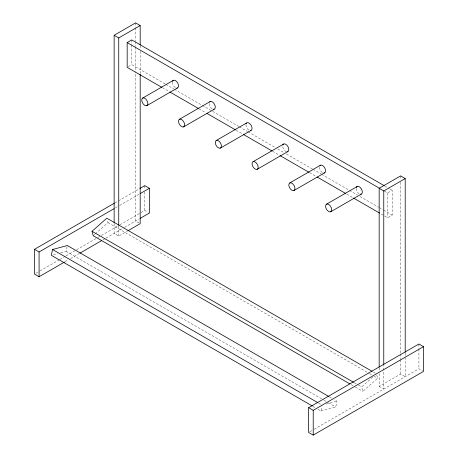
<?xml version="1.0" encoding="UTF-8"?>
<svg xmlns="http://www.w3.org/2000/svg" width="458" height="458" viewBox="0 0 458 458"><rect width="100%" height="100%" fill="white"/><g stroke="black" fill="none" stroke-linecap="round" stroke-linejoin="round"><path stroke-width="0.34" stroke-dasharray="2.29 1.72" d="M60.754 252.793L66.135 251.35L67.326 245.534M317.863 409.189L320.955 410.975L321.882 406.452M320.955 410.975L335.754 407.013L336.939 401.197L334.466 399.771M93.22 235.727L94.806 234.324M95.333 233.855L108.019 222.605L107.338 220.069M376.785 375.096L377.638 378.268L362.839 391.39L361.648 386.953L372.749 377.111M128.314 66.679L131.761 64.692L165.166 83.974M115.038 202.814L139.209 188.862M115.302 207.972L119.017 205.825M119.635 205.465L138.848 194.375M35.724 273.369L39.445 271.222M40.064 270.867L59.271 259.778M59.889 259.417L65.471 256.199M66.089 255.839L76.005 250.114M76.623 249.759L97.073 237.954M97.691 237.593L100.789 235.807M101.407 235.446L119.378 225.073M119.996 224.718L140.446 212.907M141.064 212.552L144.785 210.405L148.232 212.398M65.105 261.713L68.208 259.926M70.687 258.495L79.36 253.486M102.907 239.889L105.386 238.458M106.004 238.103L123.975 227.729M124.565 227.386L138.848 219.142M114.145 223.389L114.145 233.403L118.742 236.053L127.318 231.101M384.502 191.152L387.594 192.938L392.191 190.282L392.191 215.048L387.594 217.699L380.169 213.417M379.167 373.533L379.167 386.409L400.613 374.026L405.21 376.682L405.21 358.087M309.86 431.734L313.575 429.587M314.199 429.226L418.921 368.764L422.368 370.757M53.357 254.774L57.393 253.692M326.182 404.082L336.939 401.197M384.766 185.994L389.094 188.496M389.712 188.856L392.191 190.282M165.785 84.335L173.828 88.978M174.446 89.333L238.778 126.477M239.397 126.832L247.44 131.475M248.059 131.835L275.275 147.55M277.748 148.976L283.937 152.548M286.41 153.974L312.39 168.973M313.009 169.334L321.052 173.977M321.671 174.332L348.887 190.047M349.506 190.402L357.549 195.045M360.022 196.476L378.577 207.188M379.201 207.548L382.911 209.69M383.529 210.045L392.191 215.048M162.424 87.701L169.231 91.629M198.921 108.775L205.728 112.702M236.036 130.204L242.843 134.131M272.533 151.272L279.34 155.199M309.648 172.7L315.837 176.273M346.769 194.129L352.952 197.701M139.037 223.006L135.591 221.019L135.591 71.534M373.356 372.045L376.447 373.831M108.019 222.605L368.976 373.27M369.595 373.625L373.304 375.772M373.923 376.127L377.638 378.268M379.167 386.409L383.764 389.065L383.764 365.461M354.229 382.665L357.938 384.812M358.557 385.167L361.648 386.953M351.091 384.606L354.801 386.747M355.419 387.107L362.839 391.39M329.52 396.914L331.993 398.34M66.135 251.35L323.382 399.868M324.001 400.229L327.71 402.37M328.329 402.725L335.754 407.013M318.436 403.023L322.146 405.164M312.917 406.332L315.39 407.763M418.921 344.004L418.921 348.246M418.921 348.956L418.921 368.764M405.21 353.078L405.21 357.372M400.613 175.906L400.613 179.484M400.613 182.347L400.613 353.284M400.613 354L400.613 359.009M400.613 359.725L400.613 374.026M387.594 192.938L387.594 217.699M379.167 367.814L379.167 370.677M144.785 185.639L144.785 189.177M144.785 192.011L144.785 210.405M140.188 45.582L140.188 48.439M140.188 51.302L140.188 73.475M135.591 22.9L135.591 27.194M135.591 27.909L135.591 40.779M135.591 41.495L135.591 46.504M135.591 47.22L135.591 70.818M131.761 39.926L131.761 44.174M131.761 44.878L131.761 64.692M118.742 226.04L118.742 236.053M359.146 193.723A4.334 2.502 60 0 1 356.227 188.341M322.38 172.5A4.334 2.502 60 0 1 319.461 167.118M286.41 151.655A4.334 2.502 60 0 1 282.695 145.89M248.849 130.043A4.334 2.502 60 0 1 245.929 124.662M212.083 108.821A4.334 2.502 60 0 1 209.163 103.439M175.317 87.593A4.334 2.502 60 0 1 172.397 82.211"/><path stroke-width="0.69" d="M328.901 396.559L67.326 245.534L52.527 249.501L51.336 255.312L312.299 405.977M349.855 383.896L93.22 235.727L92.029 231.29L106.829 218.168L372.119 371.329M114.145 222.674L114.145 35.283L135.591 22.9L140.188 25.551L140.188 44.867M114.145 35.283L118.742 37.934L140.188 25.551M161.806 87.346L127.169 67.343L127.169 42.583L131.761 39.926L384.147 185.639M142.753 98.023L173.387 80.333M146.881 105.632A4.334 2.502 60 0 0 145.741 98.991A4.334 2.502 60 0 0 141.825 100.857A4.334 2.502 60 0 0 146.881 105.632L177.521 87.942M179.519 119.246L210.153 101.562M183.647 126.86A4.334 2.502 60 0 0 182.507 120.214A4.334 2.502 60 0 0 178.591 122.086A4.334 2.502 60 0 0 183.647 126.86L214.287 109.17M216.285 140.474L246.919 122.784A4.334 2.502 60 0 1 251.499 126.019A4.334 2.502 60 0 1 250.4 130.547M64.486 262.073L39.079 276.741L34.487 274.084L34.487 249.318L114.42 203.169M139.827 188.501L144.785 185.639L149.382 188.295L149.382 213.056L140.085 218.426M34.487 249.318L39.079 251.974L114.059 208.688M140.085 193.66L149.382 188.295M220.412 148.083A4.334 2.502 60 0 0 219.273 141.442A4.334 2.502 60 0 0 215.357 143.314A4.334 2.502 60 0 0 220.412 148.083L251.053 130.398M79.978 253.125L101.665 240.605M127.931 230.746L140.188 223.67L140.188 74.19M253.051 161.703L283.685 144.012M257.178 169.311A4.334 2.502 60 0 0 256.039 162.67A4.334 2.502 60 0 0 252.123 164.536A4.334 2.502 60 0 0 257.178 169.311L287.819 151.621M289.817 182.925L320.457 165.241M293.944 190.539A4.334 2.502 60 0 0 292.811 183.898A4.334 2.502 60 0 0 288.889 185.765A4.334 2.502 60 0 0 293.944 190.539L324.585 172.849M326.583 204.154L357.223 186.463M330.71 211.768A4.334 2.502 60 0 0 329.577 205.121A4.334 2.502 60 0 0 325.655 206.993A4.334 2.502 60 0 0 330.71 211.768L361.351 194.078M379.167 367.098L379.167 188.29L400.613 175.906L405.21 178.563L405.21 352.362M379.167 188.29L383.764 190.946L405.21 178.563M308.618 407.683L418.921 344.004L423.513 346.654L423.513 371.421L313.215 435.1L308.618 432.449L308.618 407.683L313.215 410.334L423.513 346.654M127.169 42.583L379.55 188.295M169.849 91.989L198.303 108.414M206.964 113.418L235.418 129.843M243.461 134.486L271.915 150.917M279.958 155.56L309.03 172.345M317.073 176.988L345.527 193.413M353.57 198.056L379.55 213.056M92.029 231.29L353.61 382.31M52.527 249.501L317.818 402.662M383.764 190.946L383.764 364.745M313.215 410.334L313.215 435.1M118.742 37.934L118.742 225.325M39.079 251.974L39.079 276.741M356.364 187.517A4.334 2.502 60 0 1 361.259 188.707A4.334 2.502 60 0 1 360.698 194.226M319.942 165.647A4.334 2.502 60 0 1 324.785 167.966A4.334 2.502 60 0 1 323.932 172.998M282.832 145.06A4.334 2.502 60 0 1 287.727 146.251A4.334 2.502 60 0 1 287.166 151.775M246.066 123.837A4.334 2.502 60 0 1 246.404 123.196M209.638 101.968A4.334 2.502 60 0 1 214.487 104.287A4.334 2.502 60 0 1 213.634 109.319M172.534 81.381A4.334 2.502 60 0 1 177.429 82.572A4.334 2.502 60 0 1 176.862 88.091"/></g></svg>
